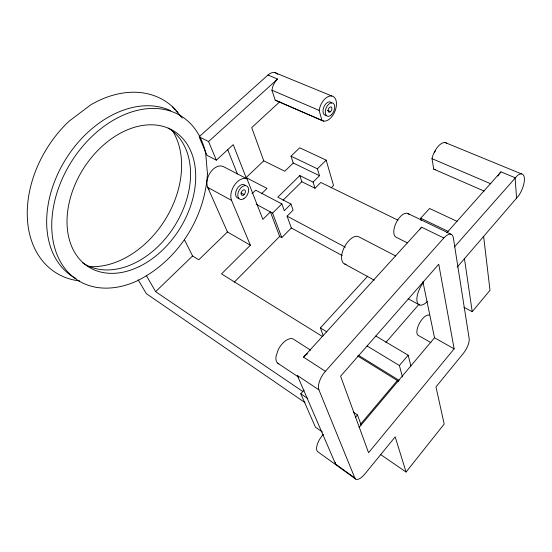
<?xml version="1.0" encoding="UTF-8"?>
<svg xmlns="http://www.w3.org/2000/svg" width="552" height="552" viewBox="0 0 552 552"><rect width="100%" height="100%" fill="white"/><g stroke="black" fill="none" stroke-linecap="round" stroke-linejoin="round"><path stroke-width="0.83" d="M321.982 120.508L319.125 110.386L319.836 107.385A13.303 7.769 -67.3 0 1 335.078 98.242A13.303 7.769 -67.3 0 1 328.13 120.012L325.852 120.998L323.693 121.143L321.982 120.508L275.179 100.133L271.936 90.211L272.557 87.299A12.772 8.038 -68 0 1 277.608 79.046L267.968 75.037L199.113 136.799M484.097 191.061L433.762 169.153L432.002 158.659L432.927 155.422A14.58 6.921 -65.9 0 1 446.775 143.237M457.215 267.113L518.804 195.539A15.442 6.196 -65.2 0 0 524.393 178.351A15.442 6.196 -65.2 0 0 517.41 175.557L454.379 246.979M406.072 472.029L444.187 424.053L435.97 386.911L463.363 353.349A11.902 4.561 -61.1 0 0 469.152 338.521L453.309 237.601A13.683 6.01 -63.2 0 0 443.842 237.988L421.624 227.21L303.559 357.151L325.404 371.31A14.918 7.01 -58 0 0 318.918 389.871L354.812 477.942A12.958 5.154 -57.2 0 0 364.982 473.857L395.177 436.873L406.072 472.029L380.763 454.648M454.137 348.864L368.563 452.716L340.605 376.181L438.757 264.256L454.137 348.864L434.527 337.755L422.887 281.665M463.908 307.257L472.222 311.673L489.997 290.304L483.642 236.532M360.401 424.384L397.33 380.514M359.117 427.407L434.527 337.755M355.288 417.553L357.496 414.945L353.252 412.116M402.484 377.002L399.393 365.534L408.163 355.198L375.822 336.037M385.841 342.495L419.023 304.262M325.404 371.31L443.842 237.988M322.402 432.037L315.433 427.151L300.785 393.776L304.069 390.091M446.754 232.806L500.968 171.851L515.092 177.723L516.596 198.382M323.279 335.788L320.374 327.902L367.749 276.097M421.128 220.579L420.672 218.219L429.573 208.49L457.097 221.359M322.402 336.465L221.518 273.916L250.387 245.219L227.431 231.964L207.738 187.397A13.627 8.901 -62 0 1 213.107 169.243C215.735 166.918 219.475 164.986 222.987 166.4L247.048 178.876L262.862 219.344L270.404 211.92L279.671 236.449L281.789 237.629L291.339 227.997L287.081 216.142L293.098 210.133L290.973 204.054L277.787 197.188L299.819 175.584L313.074 182.105L315.006 188.26L320.802 182.47L397.985 220.193M331.11 187.866L333.518 185.437L326.177 160.156L299.715 147.784L291.001 156.175L293.257 163.019L319.505 175.715L313.074 182.105M234.331 282.1L279.671 236.449M290.973 204.054L284.294 210.685L281.858 203.916L255.673 190.178L251.988 193.724M283.017 200.259L301.82 181.718L299.819 175.584M281.789 237.629L272.571 213.086L281.858 203.916M319.505 175.715L317.407 168.808L326.177 160.156M227.431 231.964L198.768 259.813L192.579 255.976L184.375 239.623M302.848 391.534L155.63 291.656L192.579 255.976M261.772 193.51L267.03 188.418L246.109 177.585L233.213 144.645L216.349 160.177L207.034 155.367L199.445 137.572M293.257 163.019L284.791 171.224L263.766 160.832L251.705 127.615L279.912 101.637M246.109 177.585L263.766 160.832M199.845 137.165L208.559 141.54L277.608 79.046M267.968 75.037L270.211 73.409A12.662 8.087 -68.2 0 1 277.794 74.347M429.208 315.123L427.828 315.026A11.551 4.885 -61 0 0 418.561 325.114A11.551 4.885 -61 0 0 418.685 335.63L430.974 342.661M247.048 178.876L245.005 178.372A13.938 8.756 -62 0 0 233.834 186.107A13.938 8.756 -62 0 0 231.571 200.41L250.387 245.219M451.55 234.476L408.059 213.617L406.41 213.189L404.45 213.603A13.227 6.389 -63.4 0 0 396.357 222.332L394.984 225.526A13.227 6.389 -63.4 0 0 396.046 237.181L407.376 242.88M433.762 169.153L435.293 169.705M275.179 100.133L323.693 121.143M274.751 72.56L331.828 96M445.105 142.533L521.447 173.894M327.481 110.345L330.579 111.663A2.843 1.656 -67.2 0 0 331.297 107.053A2.843 1.656 -67.2 0 0 328.185 110.014A2.843 1.656 -67.2 0 0 330.579 111.67M271.936 90.211L319.125 110.386M432.002 158.659L490.914 183.85M291.001 156.175L317.407 168.808M420.672 218.219L448.189 231.385M301.82 181.718L315.006 188.26M395.756 255.983L358.448 236.635L356.557 236.27A15.359 7.894 -61.9 0 0 343.027 250.18A15.359 7.894 -61.9 0 0 346.132 264.353M287.081 216.142L345.304 247.172M241.017 192.958L244.053 194.58M256.114 204.24L272.571 213.086M291.339 227.997L342.137 255.5M231.571 200.41L207.738 187.397L209.118 189.495M344.752 264.042L374.18 280.154M408.128 298.742L419.444 304.939M367.087 345.994L399.393 365.534M320.374 327.902L326.86 331.89M358.338 355.219L399.151 380.404M357.655 355.992L398.716 381.37M310.666 350.189L294.043 339.583A14.38 7.411 -57.5 0 0 290.159 338.652L287.689 339.487A14.38 7.411 -57.5 0 0 278.222 349.685L276.021 356.309A14.38 7.411 -57.5 0 0 278.85 363.823M354.812 477.942L335.595 464.087L297.314 375.45L318.918 389.871M277.718 363.181L298.494 377.064A14.642 7.217 -57.7 0 1 297.314 375.45M300.785 393.776L307.843 398.592M305.028 402.636L146.308 293.623L138.166 279.836M355.681 479.067L317.931 451.833A12.551 5.506 -56.7 0 1 316.751 446.527L317.483 443.829A12.551 5.506 -56.7 0 1 323.444 434.341M172.334 106.57L182.25 118.087M146.294 275.455L155.63 291.656M208.559 141.54L216.349 160.177M227.645 149.502L237.443 174.004M357.496 414.945L361.146 425.061M408.163 355.198L410.867 365.9M464.453 258.736L472.222 311.673M75.983 278.546A96.503 68.903 -57.6 0 1 62.755 164.234A96.503 68.903 -57.6 0 1 170.72 110.704M175.308 109.475A101.74 74.12 -57.4 0 0 90.818 104.797L69.028 121.226A101.74 74.12 -57.4 0 0 27.462 219.737A101.74 74.12 -57.4 0 0 79.723 280.947M176.447 110.704A101.74 74.12 -57.4 0 1 178.089 112.629M179.655 114.623A101.74 74.12 -57.4 0 1 180.656 116.003M326.729 115.292A7.148 4.174 -67.3 0 1 323.845 107.067A7.148 4.174 -67.3 0 1 331.738 103.107M238.899 198.347A7.486 4.706 -62 0 1 236.711 189.426A7.486 4.706 -62 0 1 245.364 185.444M497.925 176.047A15.283 6.341 -65.3 0 1 500.968 171.851M427.303 301.599A16.318 7.121 -61.9 0 1 417.057 301.578A16.318 7.121 -61.9 0 1 423.349 282.52M434.389 152.731A7.818 3.733 -65.9 0 1 435.418 151M172.169 130.231A85.049 61.879 -57.4 0 1 165.676 218.861A85.049 61.879 -57.4 0 1 89.1 266.575M420.072 229.121A13.455 6.203 -63.3 0 1 421.624 227.21M408.059 213.617A13.227 6.389 -63.4 0 1 408.928 214.348M335.595 464.087A12.751 5.341 -57 0 1 335.23 462.279M303.559 357.151A14.642 7.217 -57.7 0 1 307.436 353.756M168.222 128.126A79.805 56.911 -57.6 0 1 174.308 226.472A79.805 56.911 -57.6 0 1 82.786 262.918M207.448 173.68C204.895 218.613 177.171 261.365 136.599 281.14A97.014 68.745 -57.7 0 1 52.419 236.47A97.014 68.745 -57.7 0 1 116.161 118.618A97.014 68.745 -57.7 0 1 205.689 153.415L207.448 173.68M243.501 195.015A2.981 1.87 -62 0 0 244.978 190.205A2.981 1.87 -62 0 0 241.258 192.51A2.981 1.87 -62 0 0 243.501 195.015M331.386 114.837A7.162 4.168 -67.2 0 0 333.229 103.21A7.162 4.168 -67.2 0 0 325.383 110.641A7.162 4.168 -67.2 0 0 331.386 114.837M243.832 198.706A7.507 4.699 -62 0 0 247.6 186.617A7.507 4.699 -62 0 0 238.229 192.372A7.507 4.699 -62 0 0 243.832 198.706M139.732 266.326A80.226 56.78 -57.7 0 0 182.429 138.11A80.226 56.78 -57.7 0 0 71.932 192.772A80.226 56.78 -57.7 0 0 139.732 266.326"/></g></svg>
